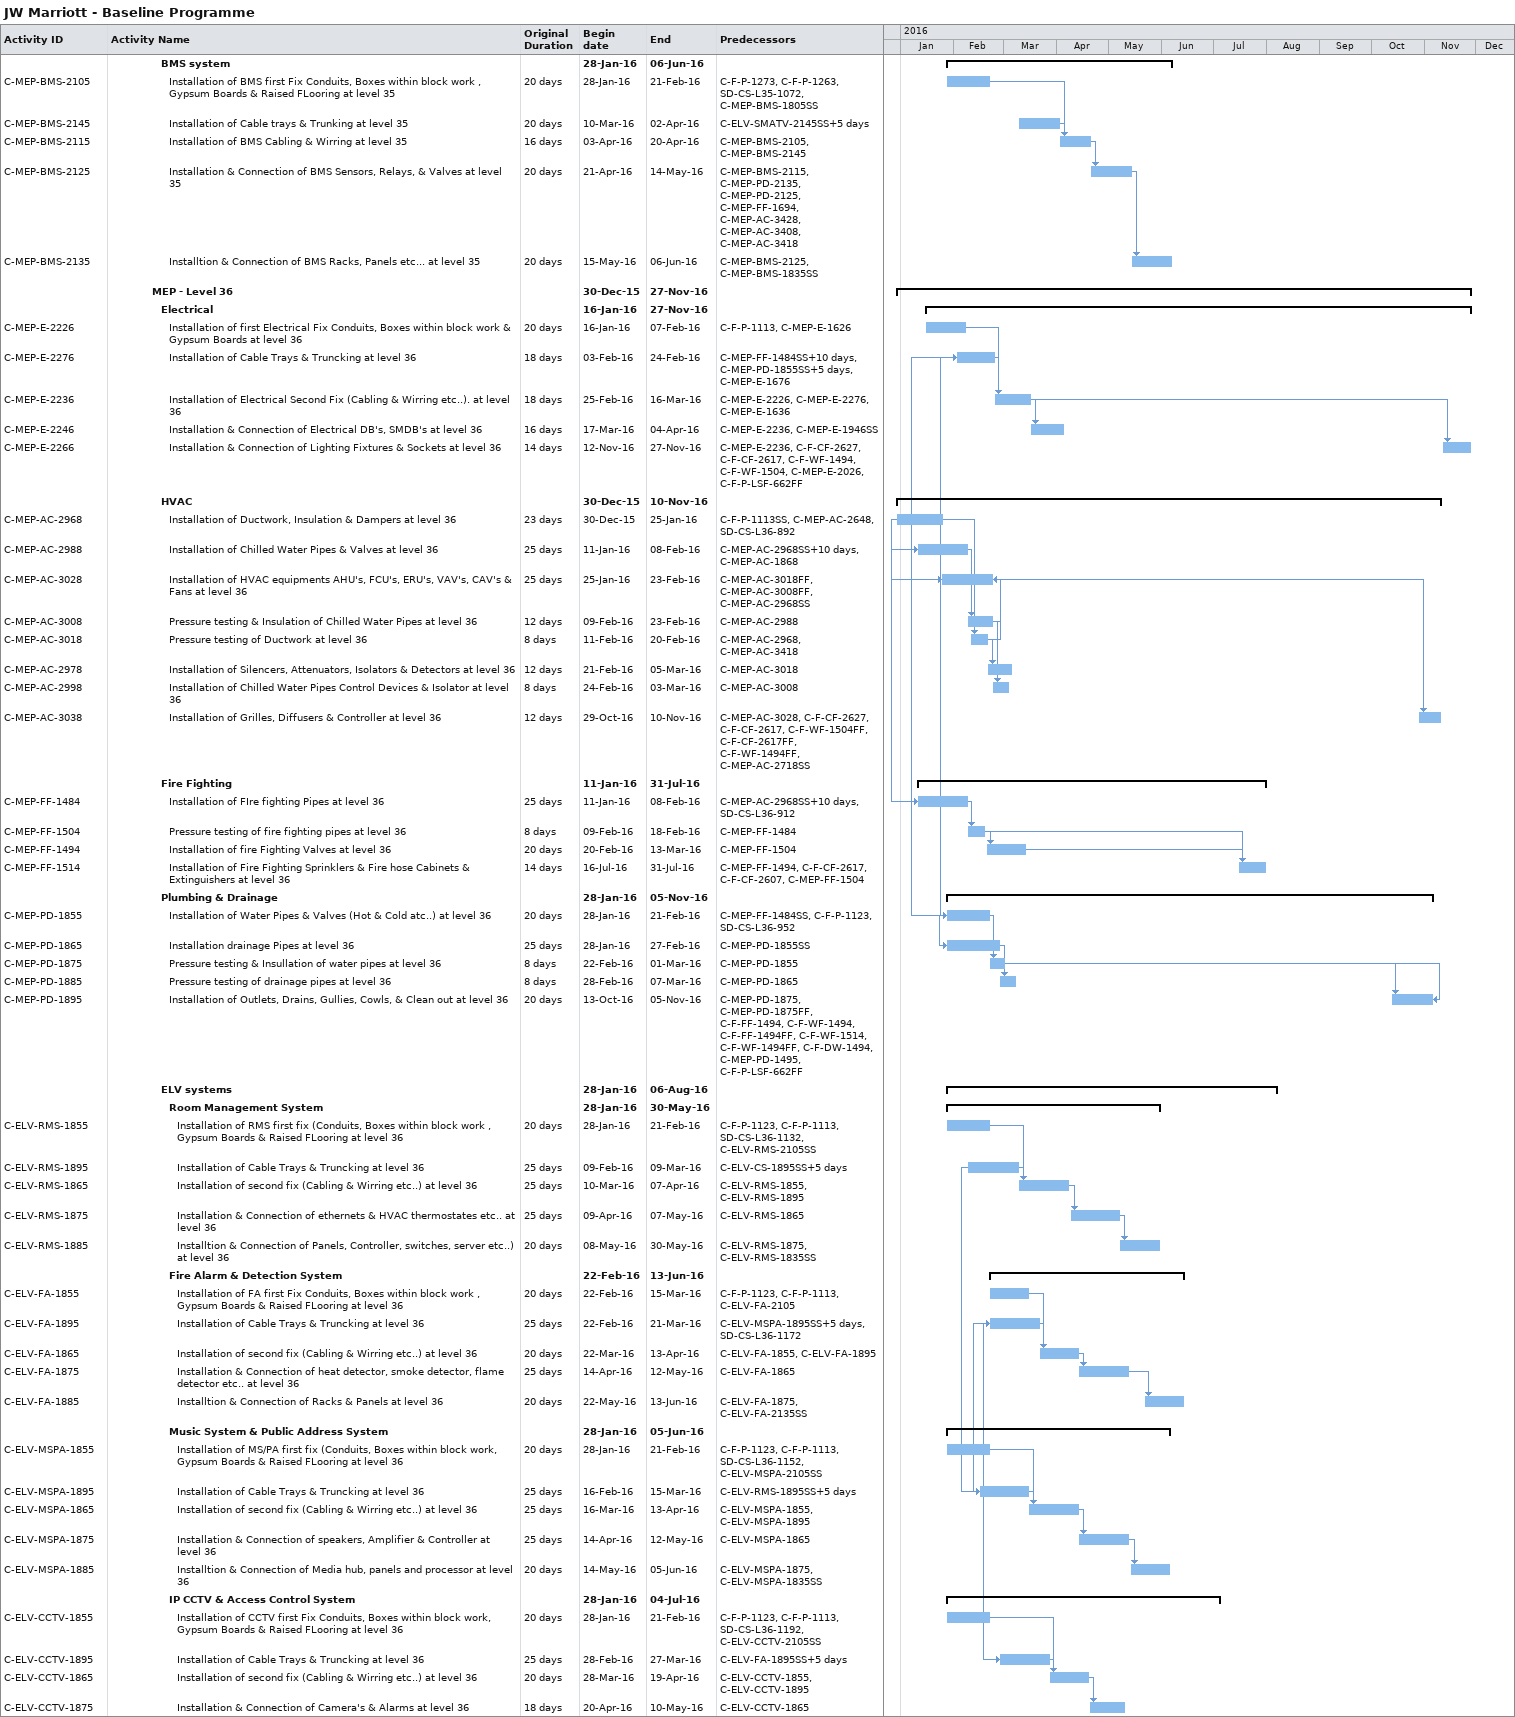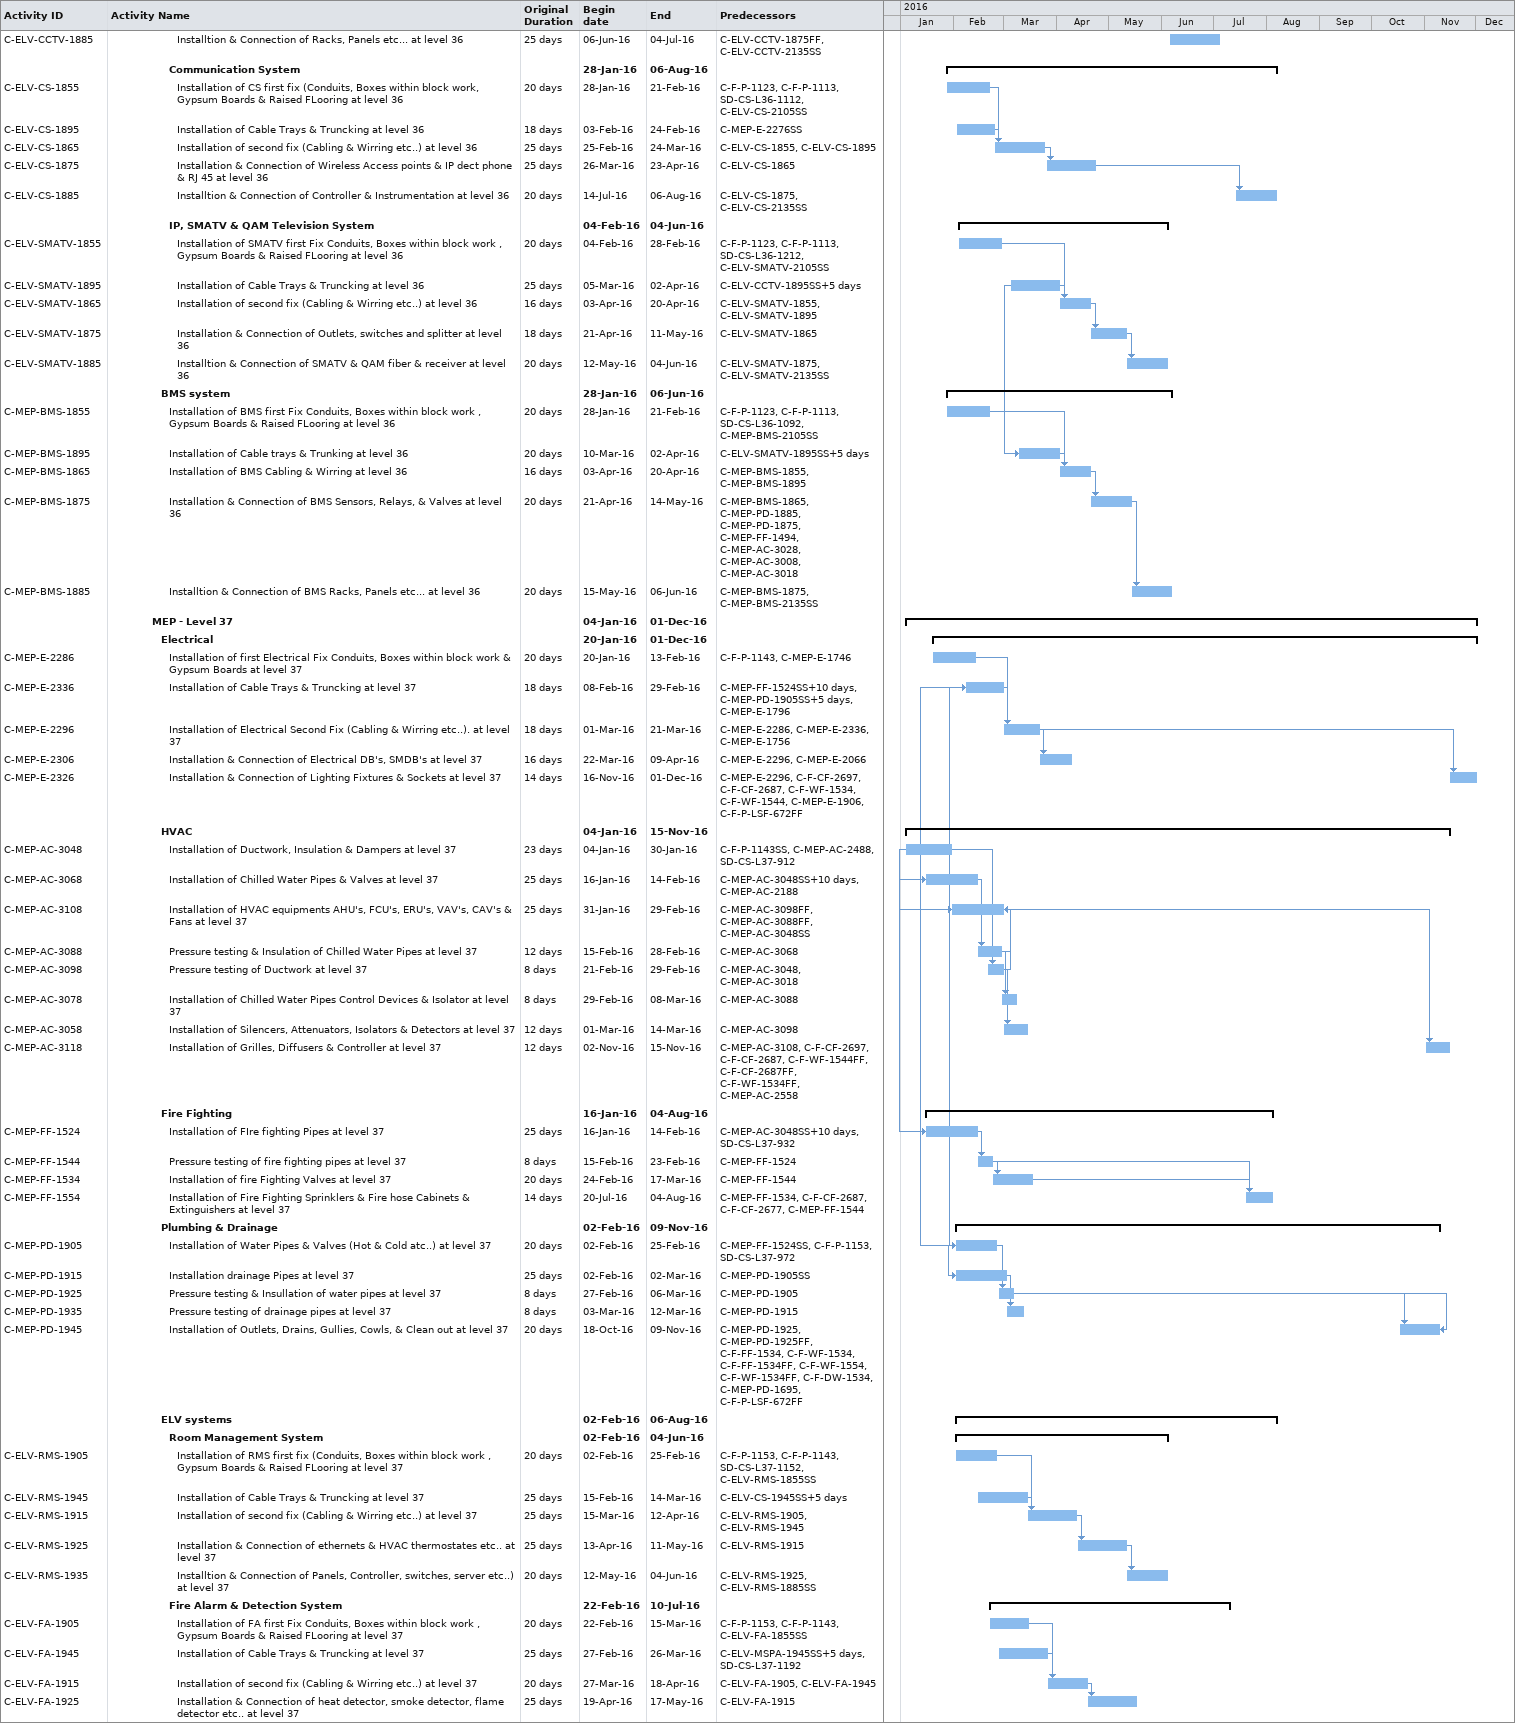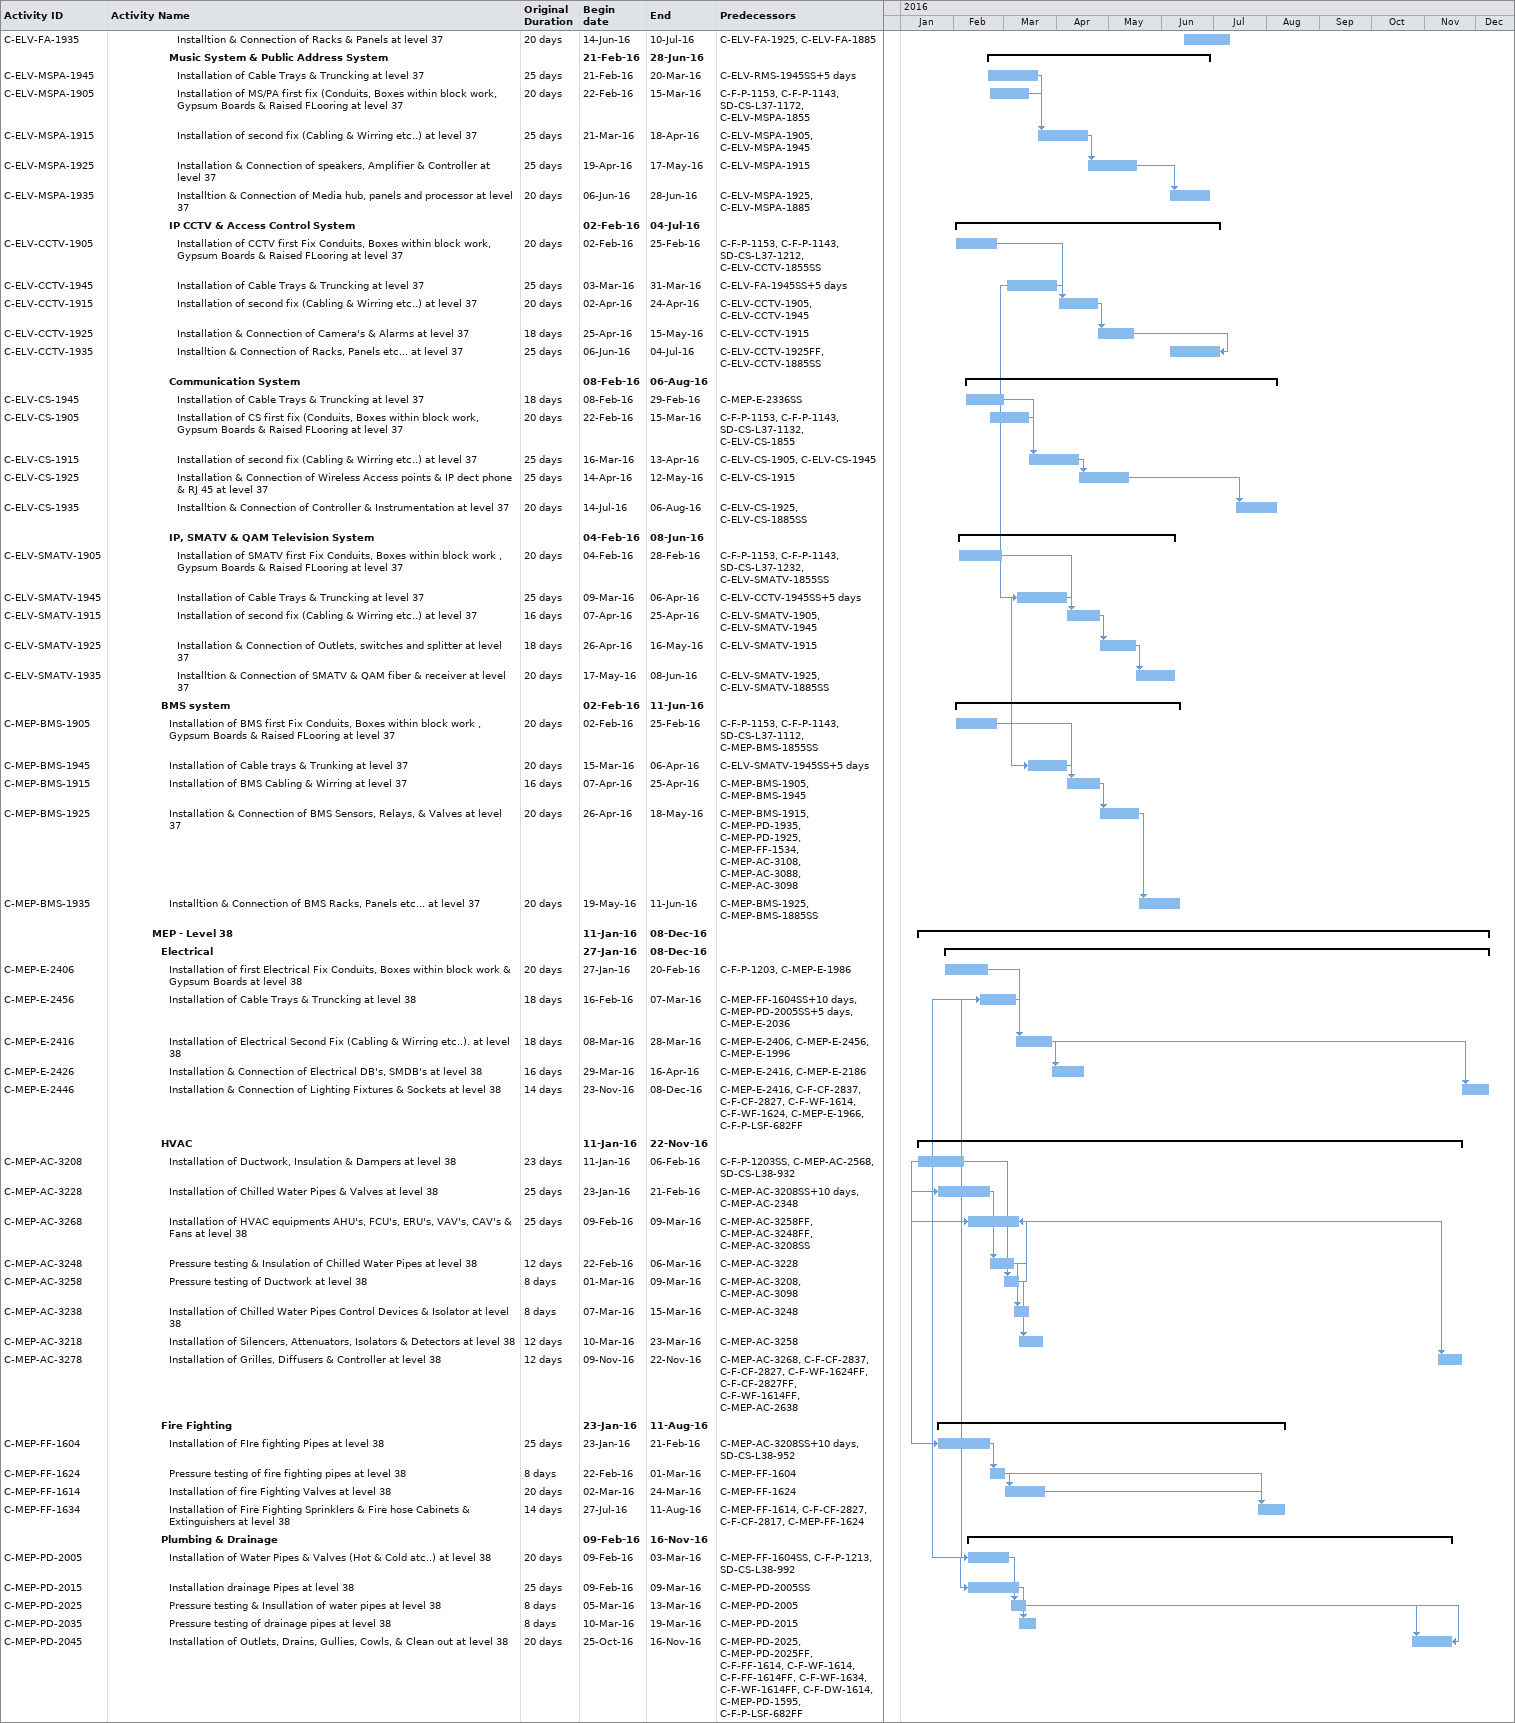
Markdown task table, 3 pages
JW Marriott - Baseline Programme

| ID | Level | Task | Original duration | Start | Finish | Predecessors |
|---|---|---|---|---|---|---|
|  | 7 | **BMS system** |  | 2016-01-28 | 2016-06-06 |  |
| C-MEP-BMS-2105 | 8 | Installation of BMS first Fix Conduits, Boxes within block work , Gypsum Boards & Raised FLooring at level 35 | 20d | 2016-01-28 | 2016-02-21 | C-F-P-1273, C-F-P-1263, SD-CS-L35-1072, C-MEP-BMS-1805SS |
| C-MEP-BMS-2145 | 8 | Installation of Cable trays & Trunking at level 35 | 20d | 2016-03-10 | 2016-04-02 | C-ELV-SMATV-2145SS+5d |
| C-MEP-BMS-2115 | 8 | Installation of BMS Cabling & Wirring at level 35 | 16d | 2016-04-03 | 2016-04-20 | C-MEP-BMS-2105, C-MEP-BMS-2145 |
| C-MEP-BMS-2125 | 8 | Installation & Connection of BMS Sensors, Relays, & Valves at level 35 | 20d | 2016-04-21 | 2016-05-14 | C-MEP-BMS-2115, C-MEP-PD-2135, C-MEP-PD-2125, C-MEP-FF-1694, C-MEP-AC-3428, C-MEP-AC-3408, C-MEP-AC-3418 |
| C-MEP-BMS-2135 | 8 | Installtion & Connection of BMS Racks, Panels etc... at level 35 | 20d | 2016-05-15 | 2016-06-06 | C-MEP-BMS-2125, C-MEP-BMS-1835SS |
|  | 6 | **MEP - Level 36** |  | 2015-12-30 | 2016-11-27 |  |
|  | 7 | **Electrical** |  | 2016-01-16 | 2016-11-27 |  |
| C-MEP-E-2226 | 8 | Installation of first Electrical Fix Conduits, Boxes within block work & Gypsum Boards at level 36 | 20d | 2016-01-16 | 2016-02-07 | C-F-P-1113, C-MEP-E-1626 |
| C-MEP-E-2276 | 8 | Installation of Cable Trays & Truncking at level 36 | 18d | 2016-02-03 | 2016-02-24 | C-MEP-FF-1484SS+10d, C-MEP-PD-1855SS+5d, C-MEP-E-1676 |
| C-MEP-E-2236 | 8 | Installation of Electrical Second Fix (Cabling & Wirring etc..). at level 36 | 18d | 2016-02-25 | 2016-03-16 | C-MEP-E-2226, C-MEP-E-2276, C-MEP-E-1636 |
| C-MEP-E-2246 | 8 | Installation & Connection of Electrical DB's, SMDB's at level 36 | 16d | 2016-03-17 | 2016-04-04 | C-MEP-E-2236, C-MEP-E-1946SS |
| C-MEP-E-2266 | 8 | Installation & Connection of Lighting Fixtures & Sockets at level 36 | 14d | 2016-11-12 | 2016-11-27 | C-MEP-E-2236, C-F-CF-2627, C-F-CF-2617, C-F-WF-1494, C-F-WF-1504, C-MEP-E-2026, C-F-P-LSF-662FF |
|  | 7 | **HVAC** |  | 2015-12-30 | 2016-11-10 |  |
| C-MEP-AC-2968 | 8 | Installation of Ductwork, Insulation & Dampers at level 36 | 23d | 2015-12-30 | 2016-01-25 | C-F-P-1113SS, C-MEP-AC-2648, SD-CS-L36-892 |
| C-MEP-AC-2988 | 8 | Installation of Chilled Water Pipes & Valves at level 36 | 25d | 2016-01-11 | 2016-02-08 | C-MEP-AC-2968SS+10d, C-MEP-AC-1868 |
| C-MEP-AC-3028 | 8 | Installation of HVAC equipments AHU's, FCU's, ERU's, VAV's, CAV's & Fans at level 36 | 25d | 2016-01-25 | 2016-02-23 | C-MEP-AC-3018FF, C-MEP-AC-3008FF, C-MEP-AC-2968SS |
| C-MEP-AC-3008 | 8 | Pressure testing & Insulation of Chilled Water Pipes at level 36 | 12d | 2016-02-09 | 2016-02-23 | C-MEP-AC-2988 |
| C-MEP-AC-3018 | 8 | Pressure testing of Ductwork at level 36 | 8d | 2016-02-11 | 2016-02-20 | C-MEP-AC-2968, C-MEP-AC-3418 |
| C-MEP-AC-2978 | 8 | Installation of Silencers, Attenuators, Isolators & Detectors at level 36 | 12d | 2016-02-21 | 2016-03-05 | C-MEP-AC-3018 |
| C-MEP-AC-2998 | 8 | Installation of Chilled Water Pipes Control Devices & Isolator at level 36 | 8d | 2016-02-24 | 2016-03-03 | C-MEP-AC-3008 |
| C-MEP-AC-3038 | 8 | Installation of Grilles, Diffusers & Controller at level 36 | 12d | 2016-10-29 | 2016-11-10 | C-MEP-AC-3028, C-F-CF-2627, C-F-CF-2617, C-F-WF-1504FF, C-F-CF-2617FF, C-F-WF-1494FF, C-MEP-AC-2718SS |
|  | 7 | **Fire Fighting** |  | 2016-01-11 | 2016-07-31 |  |
| C-MEP-FF-1484 | 8 | Installation of FIre fighting Pipes at level 36 | 25d | 2016-01-11 | 2016-02-08 | C-MEP-AC-2968SS+10d, SD-CS-L36-912 |
| C-MEP-FF-1504 | 8 | Pressure testing of fire fighting pipes at level 36 | 8d | 2016-02-09 | 2016-02-18 | C-MEP-FF-1484 |
| C-MEP-FF-1494 | 8 | Installation of fire Fighting Valves at level 36 | 20d | 2016-02-20 | 2016-03-13 | C-MEP-FF-1504 |
| C-MEP-FF-1514 | 8 | Installation of Fire Fighting Sprinklers & Fire hose Cabinets & Extinguishers at level 36 | 14d | 2016-07-16 | 2016-07-31 | C-MEP-FF-1494, C-F-CF-2617, C-F-CF-2607, C-MEP-FF-1504 |
|  | 7 | **Plumbing & Drainage** |  | 2016-01-28 | 2016-11-05 |  |
| C-MEP-PD-1855 | 8 | Installation of Water Pipes & Valves (Hot & Cold atc..) at level 36 | 20d | 2016-01-28 | 2016-02-21 | C-MEP-FF-1484SS, C-F-P-1123, SD-CS-L36-952 |
| C-MEP-PD-1865 | 8 | Installation drainage Pipes at level 36 | 25d | 2016-01-28 | 2016-02-27 | C-MEP-PD-1855SS |
| C-MEP-PD-1875 | 8 | Pressure testing & Insullation of water pipes at level 36 | 8d | 2016-02-22 | 2016-03-01 | C-MEP-PD-1855 |
| C-MEP-PD-1885 | 8 | Pressure testing of drainage pipes at level 36 | 8d | 2016-02-28 | 2016-03-07 | C-MEP-PD-1865 |
| C-MEP-PD-1895 | 8 | Installation of Outlets, Drains, Gullies, Cowls, & Clean out at level 36 | 20d | 2016-10-13 | 2016-11-05 | C-MEP-PD-1875, C-MEP-PD-1875FF, C-F-FF-1494, C-F-WF-1494, C-F-FF-1494FF, C-F-WF-1514, C-F-WF-1494FF, C-F-DW-1494, C-MEP-PD-1495, C-F-P-LSF-662FF |
|  | 7 | **ELV systems** |  | 2016-01-28 | 2016-08-06 |  |
|  | 8 | **Room Management System** |  | 2016-01-28 | 2016-05-30 |  |
| C-ELV-RMS-1855 | 9 | Installation of RMS first fix (Conduits, Boxes within block work , Gypsum Boards & Raised FLooring at level 36 | 20d | 2016-01-28 | 2016-02-21 | C-F-P-1123, C-F-P-1113, SD-CS-L36-1132, C-ELV-RMS-2105SS |
| C-ELV-RMS-1895 | 9 | Installation of Cable Trays & Truncking at level 36 | 25d | 2016-02-09 | 2016-03-09 | C-ELV-CS-1895SS+5d |
| C-ELV-RMS-1865 | 9 | Installation of second fix (Cabling & Wirring etc..) at level 36 | 25d | 2016-03-10 | 2016-04-07 | C-ELV-RMS-1855, C-ELV-RMS-1895 |
| C-ELV-RMS-1875 | 9 | Installation & Connection of ethernets & HVAC thermostates etc.. at level 36 | 25d | 2016-04-09 | 2016-05-07 | C-ELV-RMS-1865 |
| C-ELV-RMS-1885 | 9 | Installtion & Connection of Panels, Controller, switches, server etc..) at level 36 | 20d | 2016-05-08 | 2016-05-30 | C-ELV-RMS-1875, C-ELV-RMS-1835SS |
|  | 8 | **Fire Alarm & Detection System** |  | 2016-02-22 | 2016-06-13 |  |
| C-ELV-FA-1855 | 9 | Installation of FA first Fix Conduits, Boxes within block work , Gypsum Boards & Raised FLooring at level 36 | 20d | 2016-02-22 | 2016-03-15 | C-F-P-1123, C-F-P-1113, C-ELV-FA-2105 |
| C-ELV-FA-1895 | 9 | Installation of Cable Trays & Truncking at level 36 | 25d | 2016-02-22 | 2016-03-21 | C-ELV-MSPA-1895SS+5d, SD-CS-L36-1172 |
| C-ELV-FA-1865 | 9 | Installation of second fix (Cabling & Wirring etc..) at level 36 | 20d | 2016-03-22 | 2016-04-13 | C-ELV-FA-1855, C-ELV-FA-1895 |
| C-ELV-FA-1875 | 9 | Installation & Connection of heat detector, smoke detector, flame detector etc.. at level 36 | 25d | 2016-04-14 | 2016-05-12 | C-ELV-FA-1865 |
| C-ELV-FA-1885 | 9 | Installtion & Connection of Racks & Panels at level 36 | 20d | 2016-05-22 | 2016-06-13 | C-ELV-FA-1875, C-ELV-FA-2135SS |
|  | 8 | **Music System & Public Address System** |  | 2016-01-28 | 2016-06-05 |  |
| C-ELV-MSPA-1855 | 9 | Installation of MS/PA first fix (Conduits, Boxes within block work, Gypsum Boards & Raised FLooring at level 36 | 20d | 2016-01-28 | 2016-02-21 | C-F-P-1123, C-F-P-1113, SD-CS-L36-1152, C-ELV-MSPA-2105SS |
| C-ELV-MSPA-1895 | 9 | Installation of Cable Trays & Truncking at level 36 | 25d | 2016-02-16 | 2016-03-15 | C-ELV-RMS-1895SS+5d |
| C-ELV-MSPA-1865 | 9 | Installation of second fix (Cabling & Wirring etc..) at level 36 | 25d | 2016-03-16 | 2016-04-13 | C-ELV-MSPA-1855, C-ELV-MSPA-1895 |
| C-ELV-MSPA-1875 | 9 | Installation & Connection of speakers, Amplifier & Controller at level 36 | 25d | 2016-04-14 | 2016-05-12 | C-ELV-MSPA-1865 |
| C-ELV-MSPA-1885 | 9 | Installtion & Connection of Media hub, panels and processor at level 36 | 20d | 2016-05-14 | 2016-06-05 | C-ELV-MSPA-1875, C-ELV-MSPA-1835SS |
|  | 8 | **IP CCTV & Access Control System** |  | 2016-01-28 | 2016-07-04 |  |
| C-ELV-CCTV-1855 | 9 | Installation of CCTV first Fix Conduits, Boxes within block work, Gypsum Boards & Raised FLooring at level 36 | 20d | 2016-01-28 | 2016-02-21 | C-F-P-1123, C-F-P-1113, SD-CS-L36-1192, C-ELV-CCTV-2105SS |
| C-ELV-CCTV-1895 | 9 | Installation of Cable Trays & Truncking at level 36 | 25d | 2016-02-28 | 2016-03-27 | C-ELV-FA-1895SS+5d |
| C-ELV-CCTV-1865 | 9 | Installation of second fix (Cabling & Wirring etc..) at level 36 | 20d | 2016-03-28 | 2016-04-19 | C-ELV-CCTV-1855, C-ELV-CCTV-1895 |
| C-ELV-CCTV-1875 | 9 | Installation & Connection of Camera's & Alarms at level 36 | 18d | 2016-04-20 | 2016-05-10 | C-ELV-CCTV-1865 |
| C-ELV-CCTV-1885 | 9 | Installtion & Connection of Racks, Panels etc... at level 36 | 25d | 2016-06-06 | 2016-07-04 | C-ELV-CCTV-1875FF, C-ELV-CCTV-2135SS |
|  | 8 | **Communication System** |  | 2016-01-28 | 2016-08-06 |  |
| C-ELV-CS-1855 | 9 | Installation of CS first fix (Conduits, Boxes within block work, Gypsum Boards & Raised FLooring at level 36 | 20d | 2016-01-28 | 2016-02-21 | C-F-P-1123, C-F-P-1113, SD-CS-L36-1112, C-ELV-CS-2105SS |
| C-ELV-CS-1895 | 9 | Installation of Cable Trays & Truncking at level 36 | 18d | 2016-02-03 | 2016-02-24 | C-MEP-E-2276SS |
| C-ELV-CS-1865 | 9 | Installation of second fix (Cabling & Wirring etc..) at level 36 | 25d | 2016-02-25 | 2016-03-24 | C-ELV-CS-1855, C-ELV-CS-1895 |
| C-ELV-CS-1875 | 9 | Installation & Connection of Wireless Access points & IP dect phone & RJ 45 at level 36 | 25d | 2016-03-26 | 2016-04-23 | C-ELV-CS-1865 |
| C-ELV-CS-1885 | 9 | Installtion & Connection of Controller & Instrumentation at level 36 | 20d | 2016-07-14 | 2016-08-06 | C-ELV-CS-1875, C-ELV-CS-2135SS |
|  | 8 | **IP, SMATV & QAM Television System** |  | 2016-02-04 | 2016-06-04 |  |
| C-ELV-SMATV-1855 | 9 | Installation of SMATV first Fix Conduits, Boxes within block work , Gypsum Boards & Raised FLooring at level 36 | 20d | 2016-02-04 | 2016-02-28 | C-F-P-1123, C-F-P-1113, SD-CS-L36-1212, C-ELV-SMATV-2105SS |
| C-ELV-SMATV-1895 | 9 | Installation of Cable Trays & Truncking at level 36 | 25d | 2016-03-05 | 2016-04-02 | C-ELV-CCTV-1895SS+5d |
| C-ELV-SMATV-1865 | 9 | Installation of second fix (Cabling & Wirring etc..) at level 36 | 16d | 2016-04-03 | 2016-04-20 | C-ELV-SMATV-1855, C-ELV-SMATV-1895 |
| C-ELV-SMATV-1875 | 9 | Installation & Connection of Outlets, switches and splitter at level 36 | 18d | 2016-04-21 | 2016-05-11 | C-ELV-SMATV-1865 |
| C-ELV-SMATV-1885 | 9 | Installtion & Connection of SMATV & QAM fiber & receiver at level 36 | 20d | 2016-05-12 | 2016-06-04 | C-ELV-SMATV-1875, C-ELV-SMATV-2135SS |
|  | 7 | **BMS system** |  | 2016-01-28 | 2016-06-06 |  |
| C-MEP-BMS-1855 | 8 | Installation of BMS first Fix Conduits, Boxes within block work , Gypsum Boards & Raised FLooring at level 36 | 20d | 2016-01-28 | 2016-02-21 | C-F-P-1123, C-F-P-1113, SD-CS-L36-1092, C-MEP-BMS-2105SS |
| C-MEP-BMS-1895 | 8 | Installation of Cable trays & Trunking at level 36 | 20d | 2016-03-10 | 2016-04-02 | C-ELV-SMATV-1895SS+5d |
| C-MEP-BMS-1865 | 8 | Installation of BMS Cabling & Wirring at level 36 | 16d | 2016-04-03 | 2016-04-20 | C-MEP-BMS-1855, C-MEP-BMS-1895 |
| C-MEP-BMS-1875 | 8 | Installation & Connection of BMS Sensors, Relays, & Valves at level 36 | 20d | 2016-04-21 | 2016-05-14 | C-MEP-BMS-1865, C-MEP-PD-1885, C-MEP-PD-1875, C-MEP-FF-1494, C-MEP-AC-3028, C-MEP-AC-3008, C-MEP-AC-3018 |
| C-MEP-BMS-1885 | 8 | Installtion & Connection of BMS Racks, Panels etc... at level 36 | 20d | 2016-05-15 | 2016-06-06 | C-MEP-BMS-1875, C-MEP-BMS-2135SS |
|  | 6 | **MEP - Level 37** |  | 2016-01-04 | 2016-12-01 |  |
|  | 7 | **Electrical** |  | 2016-01-20 | 2016-12-01 |  |
| C-MEP-E-2286 | 8 | Installation of first Electrical Fix Conduits, Boxes within block work & Gypsum Boards at level 37 | 20d | 2016-01-20 | 2016-02-13 | C-F-P-1143, C-MEP-E-1746 |
| C-MEP-E-2336 | 8 | Installation of Cable Trays & Truncking at level 37 | 18d | 2016-02-08 | 2016-02-29 | C-MEP-FF-1524SS+10d, C-MEP-PD-1905SS+5d, C-MEP-E-1796 |
| C-MEP-E-2296 | 8 | Installation of Electrical Second Fix (Cabling & Wirring etc..). at level 37 | 18d | 2016-03-01 | 2016-03-21 | C-MEP-E-2286, C-MEP-E-2336, C-MEP-E-1756 |
| C-MEP-E-2306 | 8 | Installation & Connection of Electrical DB's, SMDB's at level 37 | 16d | 2016-03-22 | 2016-04-09 | C-MEP-E-2296, C-MEP-E-2066 |
| C-MEP-E-2326 | 8 | Installation & Connection of Lighting Fixtures & Sockets at level 37 | 14d | 2016-11-16 | 2016-12-01 | C-MEP-E-2296, C-F-CF-2697, C-F-CF-2687, C-F-WF-1534, C-F-WF-1544, C-MEP-E-1906, C-F-P-LSF-672FF |
|  | 7 | **HVAC** |  | 2016-01-04 | 2016-11-15 |  |
| C-MEP-AC-3048 | 8 | Installation of Ductwork, Insulation & Dampers at level 37 | 23d | 2016-01-04 | 2016-01-30 | C-F-P-1143SS, C-MEP-AC-2488, SD-CS-L37-912 |
| C-MEP-AC-3068 | 8 | Installation of Chilled Water Pipes & Valves at level 37 | 25d | 2016-01-16 | 2016-02-14 | C-MEP-AC-3048SS+10d, C-MEP-AC-2188 |
| C-MEP-AC-3108 | 8 | Installation of HVAC equipments AHU's, FCU's, ERU's, VAV's, CAV's & Fans at level 37 | 25d | 2016-01-31 | 2016-02-29 | C-MEP-AC-3098FF, C-MEP-AC-3088FF, C-MEP-AC-3048SS |
| C-MEP-AC-3088 | 8 | Pressure testing & Insulation of Chilled Water Pipes at level 37 | 12d | 2016-02-15 | 2016-02-28 | C-MEP-AC-3068 |
| C-MEP-AC-3098 | 8 | Pressure testing of Ductwork at level 37 | 8d | 2016-02-21 | 2016-02-29 | C-MEP-AC-3048, C-MEP-AC-3018 |
| C-MEP-AC-3078 | 8 | Installation of Chilled Water Pipes Control Devices & Isolator at level 37 | 8d | 2016-02-29 | 2016-03-08 | C-MEP-AC-3088 |
| C-MEP-AC-3058 | 8 | Installation of Silencers, Attenuators, Isolators & Detectors at level 37 | 12d | 2016-03-01 | 2016-03-14 | C-MEP-AC-3098 |
| C-MEP-AC-3118 | 8 | Installation of Grilles, Diffusers & Controller at level 37 | 12d | 2016-11-02 | 2016-11-15 | C-MEP-AC-3108, C-F-CF-2697, C-F-CF-2687, C-F-WF-1544FF, C-F-CF-2687FF, C-F-WF-1534FF, C-MEP-AC-2558 |
|  | 7 | **Fire Fighting** |  | 2016-01-16 | 2016-08-04 |  |
| C-MEP-FF-1524 | 8 | Installation of FIre fighting Pipes at level 37 | 25d | 2016-01-16 | 2016-02-14 | C-MEP-AC-3048SS+10d, SD-CS-L37-932 |
| C-MEP-FF-1544 | 8 | Pressure testing of fire fighting pipes at level 37 | 8d | 2016-02-15 | 2016-02-23 | C-MEP-FF-1524 |
| C-MEP-FF-1534 | 8 | Installation of fire Fighting Valves at level 37 | 20d | 2016-02-24 | 2016-03-17 | C-MEP-FF-1544 |
| C-MEP-FF-1554 | 8 | Installation of Fire Fighting Sprinklers & Fire hose Cabinets & Extinguishers at level 37 | 14d | 2016-07-20 | 2016-08-04 | C-MEP-FF-1534, C-F-CF-2687, C-F-CF-2677, C-MEP-FF-1544 |
|  | 7 | **Plumbing & Drainage** |  | 2016-02-02 | 2016-11-09 |  |
| C-MEP-PD-1905 | 8 | Installation of Water Pipes & Valves (Hot & Cold atc..) at level 37 | 20d | 2016-02-02 | 2016-02-25 | C-MEP-FF-1524SS, C-F-P-1153, SD-CS-L37-972 |
| C-MEP-PD-1915 | 8 | Installation drainage Pipes at level 37 | 25d | 2016-02-02 | 2016-03-02 | C-MEP-PD-1905SS |
| C-MEP-PD-1925 | 8 | Pressure testing & Insullation of water pipes at level 37 | 8d | 2016-02-27 | 2016-03-06 | C-MEP-PD-1905 |
| C-MEP-PD-1935 | 8 | Pressure testing of drainage pipes at level 37 | 8d | 2016-03-03 | 2016-03-12 | C-MEP-PD-1915 |
| C-MEP-PD-1945 | 8 | Installation of Outlets, Drains, Gullies, Cowls, & Clean out at level 37 | 20d | 2016-10-18 | 2016-11-09 | C-MEP-PD-1925, C-MEP-PD-1925FF, C-F-FF-1534, C-F-WF-1534, C-F-FF-1534FF, C-F-WF-1554, C-F-WF-1534FF, C-F-DW-1534, C-MEP-PD-1695, C-F-P-LSF-672FF |
|  | 7 | **ELV systems** |  | 2016-02-02 | 2016-08-06 |  |
|  | 8 | **Room Management System** |  | 2016-02-02 | 2016-06-04 |  |
| C-ELV-RMS-1905 | 9 | Installation of RMS first fix (Conduits, Boxes within block work , Gypsum Boards & Raised FLooring at level 37 | 20d | 2016-02-02 | 2016-02-25 | C-F-P-1153, C-F-P-1143, SD-CS-L37-1152, C-ELV-RMS-1855SS |
| C-ELV-RMS-1945 | 9 | Installation of Cable Trays & Truncking at level 37 | 25d | 2016-02-15 | 2016-03-14 | C-ELV-CS-1945SS+5d |
| C-ELV-RMS-1915 | 9 | Installation of second fix (Cabling & Wirring etc..) at level 37 | 25d | 2016-03-15 | 2016-04-12 | C-ELV-RMS-1905, C-ELV-RMS-1945 |
| C-ELV-RMS-1925 | 9 | Installation & Connection of ethernets & HVAC thermostates etc.. at level 37 | 25d | 2016-04-13 | 2016-05-11 | C-ELV-RMS-1915 |
| C-ELV-RMS-1935 | 9 | Installtion & Connection of Panels, Controller, switches, server etc..) at level 37 | 20d | 2016-05-12 | 2016-06-04 | C-ELV-RMS-1925, C-ELV-RMS-1885SS |
|  | 8 | **Fire Alarm & Detection System** |  | 2016-02-22 | 2016-07-10 |  |
| C-ELV-FA-1905 | 9 | Installation of FA first Fix Conduits, Boxes within block work , Gypsum Boards & Raised FLooring at level 37 | 20d | 2016-02-22 | 2016-03-15 | C-F-P-1153, C-F-P-1143, C-ELV-FA-1855SS |
| C-ELV-FA-1945 | 9 | Installation of Cable Trays & Truncking at level 37 | 25d | 2016-02-27 | 2016-03-26 | C-ELV-MSPA-1945SS+5d, SD-CS-L37-1192 |
| C-ELV-FA-1915 | 9 | Installation of second fix (Cabling & Wirring etc..) at level 37 | 20d | 2016-03-27 | 2016-04-18 | C-ELV-FA-1905, C-ELV-FA-1945 |
| C-ELV-FA-1925 | 9 | Installation & Connection of heat detector, smoke detector, flame detector etc.. at level 37 | 25d | 2016-04-19 | 2016-05-17 | C-ELV-FA-1915 |
| C-ELV-FA-1935 | 9 | Installtion & Connection of Racks & Panels at level 37 | 20d | 2016-06-14 | 2016-07-10 | C-ELV-FA-1925, C-ELV-FA-1885 |
|  | 8 | **Music System & Public Address System** |  | 2016-02-21 | 2016-06-28 |  |
| C-ELV-MSPA-1945 | 9 | Installation of Cable Trays & Truncking at level 37 | 25d | 2016-02-21 | 2016-03-20 | C-ELV-RMS-1945SS+5d |
| C-ELV-MSPA-1905 | 9 | Installation of MS/PA first fix (Conduits, Boxes within block work, Gypsum Boards & Raised FLooring at level 37 | 20d | 2016-02-22 | 2016-03-15 | C-F-P-1153, C-F-P-1143, SD-CS-L37-1172, C-ELV-MSPA-1855 |
| C-ELV-MSPA-1915 | 9 | Installation of second fix (Cabling & Wirring etc..) at level 37 | 25d | 2016-03-21 | 2016-04-18 | C-ELV-MSPA-1905, C-ELV-MSPA-1945 |
| C-ELV-MSPA-1925 | 9 | Installation & Connection of speakers, Amplifier & Controller at level 37 | 25d | 2016-04-19 | 2016-05-17 | C-ELV-MSPA-1915 |
| C-ELV-MSPA-1935 | 9 | Installtion & Connection of Media hub, panels and processor at level 37 | 20d | 2016-06-06 | 2016-06-28 | C-ELV-MSPA-1925, C-ELV-MSPA-1885 |
|  | 8 | **IP CCTV & Access Control System** |  | 2016-02-02 | 2016-07-04 |  |
| C-ELV-CCTV-1905 | 9 | Installation of CCTV first Fix Conduits, Boxes within block work, Gypsum Boards & Raised FLooring at level 37 | 20d | 2016-02-02 | 2016-02-25 | C-F-P-1153, C-F-P-1143, SD-CS-L37-1212, C-ELV-CCTV-1855SS |
| C-ELV-CCTV-1945 | 9 | Installation of Cable Trays & Truncking at level 37 | 25d | 2016-03-03 | 2016-03-31 | C-ELV-FA-1945SS+5d |
| C-ELV-CCTV-1915 | 9 | Installation of second fix (Cabling & Wirring etc..) at level 37 | 20d | 2016-04-02 | 2016-04-24 | C-ELV-CCTV-1905, C-ELV-CCTV-1945 |
| C-ELV-CCTV-1925 | 9 | Installation & Connection of Camera's & Alarms at level 37 | 18d | 2016-04-25 | 2016-05-15 | C-ELV-CCTV-1915 |
| C-ELV-CCTV-1935 | 9 | Installtion & Connection of Racks, Panels etc... at level 37 | 25d | 2016-06-06 | 2016-07-04 | C-ELV-CCTV-1925FF, C-ELV-CCTV-1885SS |
|  | 8 | **Communication System** |  | 2016-02-08 | 2016-08-06 |  |
| C-ELV-CS-1945 | 9 | Installation of Cable Trays & Truncking at level 37 | 18d | 2016-02-08 | 2016-02-29 | C-MEP-E-2336SS |
| C-ELV-CS-1905 | 9 | Installation of CS first fix (Conduits, Boxes within block work, Gypsum Boards & Raised FLooring at level 37 | 20d | 2016-02-22 | 2016-03-15 | C-F-P-1153, C-F-P-1143, SD-CS-L37-1132, C-ELV-CS-1855 |
| C-ELV-CS-1915 | 9 | Installation of second fix (Cabling & Wirring etc..) at level 37 | 25d | 2016-03-16 | 2016-04-13 | C-ELV-CS-1905, C-ELV-CS-1945 |
| C-ELV-CS-1925 | 9 | Installation & Connection of Wireless Access points & IP dect phone & RJ 45 at level 37 | 25d | 2016-04-14 | 2016-05-12 | C-ELV-CS-1915 |
| C-ELV-CS-1935 | 9 | Installtion & Connection of Controller & Instrumentation at level 37 | 20d | 2016-07-14 | 2016-08-06 | C-ELV-CS-1925, C-ELV-CS-1885SS |
|  | 8 | **IP, SMATV & QAM Television System** |  | 2016-02-04 | 2016-06-08 |  |
| C-ELV-SMATV-1905 | 9 | Installation of SMATV first Fix Conduits, Boxes within block work , Gypsum Boards & Raised FLooring at level 37 | 20d | 2016-02-04 | 2016-02-28 | C-F-P-1153, C-F-P-1143, SD-CS-L37-1232, C-ELV-SMATV-1855SS |
| C-ELV-SMATV-1945 | 9 | Installation of Cable Trays & Truncking at level 37 | 25d | 2016-03-09 | 2016-04-06 | C-ELV-CCTV-1945SS+5d |
| C-ELV-SMATV-1915 | 9 | Installation of second fix (Cabling & Wirring etc..) at level 37 | 16d | 2016-04-07 | 2016-04-25 | C-ELV-SMATV-1905, C-ELV-SMATV-1945 |
| C-ELV-SMATV-1925 | 9 | Installation & Connection of Outlets, switches and splitter at level 37 | 18d | 2016-04-26 | 2016-05-16 | C-ELV-SMATV-1915 |
| C-ELV-SMATV-1935 | 9 | Installtion & Connection of SMATV & QAM fiber & receiver at level 37 | 20d | 2016-05-17 | 2016-06-08 | C-ELV-SMATV-1925, C-ELV-SMATV-1885SS |
|  | 7 | **BMS system** |  | 2016-02-02 | 2016-06-11 |  |
| C-MEP-BMS-1905 | 8 | Installation of BMS first Fix Conduits, Boxes within block work , Gypsum Boards & Raised FLooring at level 37 | 20d | 2016-02-02 | 2016-02-25 | C-F-P-1153, C-F-P-1143, SD-CS-L37-1112, C-MEP-BMS-1855SS |
| C-MEP-BMS-1945 | 8 | Installation of Cable trays & Trunking at level 37 | 20d | 2016-03-15 | 2016-04-06 | C-ELV-SMATV-1945SS+5d |
| C-MEP-BMS-1915 | 8 | Installation of BMS Cabling & Wirring at level 37 | 16d | 2016-04-07 | 2016-04-25 | C-MEP-BMS-1905, C-MEP-BMS-1945 |
| C-MEP-BMS-1925 | 8 | Installation & Connection of BMS Sensors, Relays, & Valves at level 37 | 20d | 2016-04-26 | 2016-05-18 | C-MEP-BMS-1915, C-MEP-PD-1935, C-MEP-PD-1925, C-MEP-FF-1534, C-MEP-AC-3108, C-MEP-AC-3088, C-MEP-AC-3098 |
| C-MEP-BMS-1935 | 8 | Installtion & Connection of BMS Racks, Panels etc... at level 37 | 20d | 2016-05-19 | 2016-06-11 | C-MEP-BMS-1925, C-MEP-BMS-1885SS |
|  | 6 | **MEP - Level 38** |  | 2016-01-11 | 2016-12-08 |  |
|  | 7 | **Electrical** |  | 2016-01-27 | 2016-12-08 |  |
| C-MEP-E-2406 | 8 | Installation of first Electrical Fix Conduits, Boxes within block work & Gypsum Boards at level 38 | 20d | 2016-01-27 | 2016-02-20 | C-F-P-1203, C-MEP-E-1986 |
| C-MEP-E-2456 | 8 | Installation of Cable Trays & Truncking at level 38 | 18d | 2016-02-16 | 2016-03-07 | C-MEP-FF-1604SS+10d, C-MEP-PD-2005SS+5d, C-MEP-E-2036 |
| C-MEP-E-2416 | 8 | Installation of Electrical Second Fix (Cabling & Wirring etc..). at level 38 | 18d | 2016-03-08 | 2016-03-28 | C-MEP-E-2406, C-MEP-E-2456, C-MEP-E-1996 |
| C-MEP-E-2426 | 8 | Installation & Connection of Electrical DB's, SMDB's at level 38 | 16d | 2016-03-29 | 2016-04-16 | C-MEP-E-2416, C-MEP-E-2186 |
| C-MEP-E-2446 | 8 | Installation & Connection of Lighting Fixtures & Sockets at level 38 | 14d | 2016-11-23 | 2016-12-08 | C-MEP-E-2416, C-F-CF-2837, C-F-CF-2827, C-F-WF-1614, C-F-WF-1624, C-MEP-E-1966, C-F-P-LSF-682FF |
|  | 7 | **HVAC** |  | 2016-01-11 | 2016-11-22 |  |
| C-MEP-AC-3208 | 8 | Installation of Ductwork, Insulation & Dampers at level 38 | 23d | 2016-01-11 | 2016-02-06 | C-F-P-1203SS, C-MEP-AC-2568, SD-CS-L38-932 |
| C-MEP-AC-3228 | 8 | Installation of Chilled Water Pipes & Valves at level 38 | 25d | 2016-01-23 | 2016-02-21 | C-MEP-AC-3208SS+10d, C-MEP-AC-2348 |
| C-MEP-AC-3268 | 8 | Installation of HVAC equipments AHU's, FCU's, ERU's, VAV's, CAV's & Fans at level 38 | 25d | 2016-02-09 | 2016-03-09 | C-MEP-AC-3258FF, C-MEP-AC-3248FF, C-MEP-AC-3208SS |
| C-MEP-AC-3248 | 8 | Pressure testing & Insulation of Chilled Water Pipes at level 38 | 12d | 2016-02-22 | 2016-03-06 | C-MEP-AC-3228 |
| C-MEP-AC-3258 | 8 | Pressure testing of Ductwork at level 38 | 8d | 2016-03-01 | 2016-03-09 | C-MEP-AC-3208, C-MEP-AC-3098 |
| C-MEP-AC-3238 | 8 | Installation of Chilled Water Pipes Control Devices & Isolator at level 38 | 8d | 2016-03-07 | 2016-03-15 | C-MEP-AC-3248 |
| C-MEP-AC-3218 | 8 | Installation of Silencers, Attenuators, Isolators & Detectors at level 38 | 12d | 2016-03-10 | 2016-03-23 | C-MEP-AC-3258 |
| C-MEP-AC-3278 | 8 | Installation of Grilles, Diffusers & Controller at level 38 | 12d | 2016-11-09 | 2016-11-22 | C-MEP-AC-3268, C-F-CF-2837, C-F-CF-2827, C-F-WF-1624FF, C-F-CF-2827FF, C-F-WF-1614FF, C-MEP-AC-2638 |
|  | 7 | **Fire Fighting** |  | 2016-01-23 | 2016-08-11 |  |
| C-MEP-FF-1604 | 8 | Installation of FIre fighting Pipes at level 38 | 25d | 2016-01-23 | 2016-02-21 | C-MEP-AC-3208SS+10d, SD-CS-L38-952 |
| C-MEP-FF-1624 | 8 | Pressure testing of fire fighting pipes at level 38 | 8d | 2016-02-22 | 2016-03-01 | C-MEP-FF-1604 |
| C-MEP-FF-1614 | 8 | Installation of fire Fighting Valves at level 38 | 20d | 2016-03-02 | 2016-03-24 | C-MEP-FF-1624 |
| C-MEP-FF-1634 | 8 | Installation of Fire Fighting Sprinklers & Fire hose Cabinets & Extinguishers at level 38 | 14d | 2016-07-27 | 2016-08-11 | C-MEP-FF-1614, C-F-CF-2827, C-F-CF-2817, C-MEP-FF-1624 |
|  | 7 | **Plumbing & Drainage** |  | 2016-02-09 | 2016-11-16 |  |
| C-MEP-PD-2005 | 8 | Installation of Water Pipes & Valves (Hot & Cold atc..) at level 38 | 20d | 2016-02-09 | 2016-03-03 | C-MEP-FF-1604SS, C-F-P-1213, SD-CS-L38-992 |
| C-MEP-PD-2015 | 8 | Installation drainage Pipes at level 38 | 25d | 2016-02-09 | 2016-03-09 | C-MEP-PD-2005SS |
| C-MEP-PD-2025 | 8 | Pressure testing & Insullation of water pipes at level 38 | 8d | 2016-03-05 | 2016-03-13 | C-MEP-PD-2005 |
| C-MEP-PD-2035 | 8 | Pressure testing of drainage pipes at level 38 | 8d | 2016-03-10 | 2016-03-19 | C-MEP-PD-2015 |
| C-MEP-PD-2045 | 8 | Installation of Outlets, Drains, Gullies, Cowls, & Clean out at level 38 | 20d | 2016-10-25 | 2016-11-16 | C-MEP-PD-2025, C-MEP-PD-2025FF, C-F-FF-1614, C-F-WF-1614, C-F-FF-1614FF, C-F-WF-1634, C-F-WF-1614FF, C-F-DW-1614, C-MEP-PD-1595, C-F-P-LSF-682FF |
